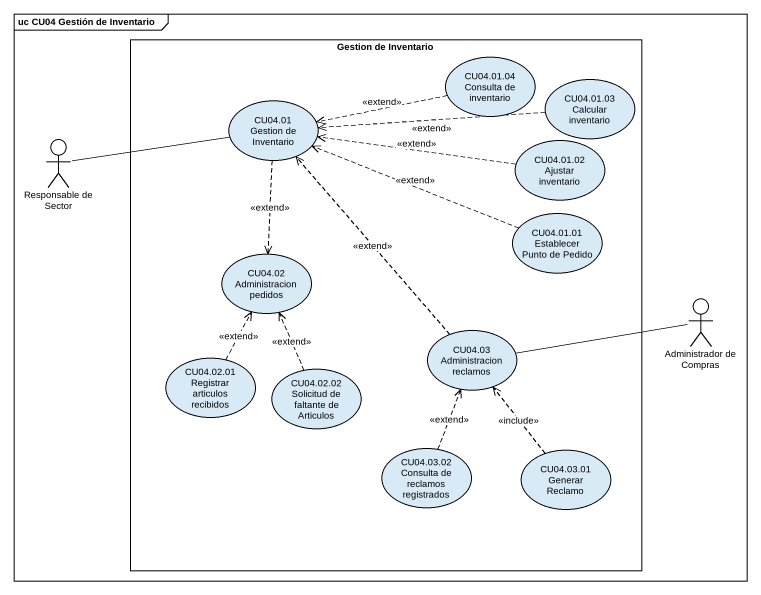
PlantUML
@startuml
mainframe uc CU04 Gestión de Inventario
rectangle "Gestion de Inventario" as Gestion_de_Inventario {
  usecase "CU04.01.04 Consulta de inventario" as CU04_01_04_Consulta_de
  usecase "CU04.01.03 Calcular inventario" as CU04_01_03_Calcular
  usecase "CU04.01 Gestion de Inventario" as CU04_01_Gestion_de
  usecase "CU04.01.02 Ajustar inventario" as CU04_01_02_Ajustar
  usecase "CU04.01.01 Establecer Punto de Pedido" as CU04_01_01_Establecer_Punto
  usecase "CU04.02 Administracion pedidos" as CU04_02_Administracion
  usecase "CU04.03 Administracion reclamos" as CU04_03_Administracion
  usecase "CU04.02.01 Registrar articulos recibidos" as CU04_02_01_Registrar
  usecase "CU04.02.02 Solicitud de faltante de Articulos" as CU04_02_02_Solicitud_de
  usecase "CU04.03.02 Consulta de reclamos registrados" as CU04_03_02_Consulta_de
  usecase "CU04.03.01 Generar Reclamo" as CU04_03_01_Generar_Reclamo
}
actor "Responsable de Sector" as Responsable_de_Sector
actor "Administrador de Compras" as Administrador_de_Compras
CU04_01_04_Consulta_de .left.> CU04_01_Gestion_de : <<extend>>
CU04_01_03_Calcular .left.> CU04_01_Gestion_de : <<extend>>
CU04_01_Gestion_de ..> CU04_02_Administracion : <<extend>>
Responsable_de_Sector -right- CU04_01_Gestion_de
CU04_01_02_Ajustar .left.> CU04_01_Gestion_de : <<extend>>
CU04_01_01_Establecer_Punto .left.> CU04_01_Gestion_de : <<extend>>
Administrador_de_Compras -left- CU04_03_Administracion
CU04_03_Administracion .up.> CU04_01_Gestion_de : <<extend>>
CU04_02_01_Registrar .up.> CU04_02_Administracion : <<extend>>
CU04_02_02_Solicitud_de .up.> CU04_02_Administracion : <<extend>>
CU04_03_02_Consulta_de .up.> CU04_03_Administracion : <<extend>>
CU04_03_01_Generar_Reclamo .up.> CU04_03_Administracion : <<include>>
@enduml
